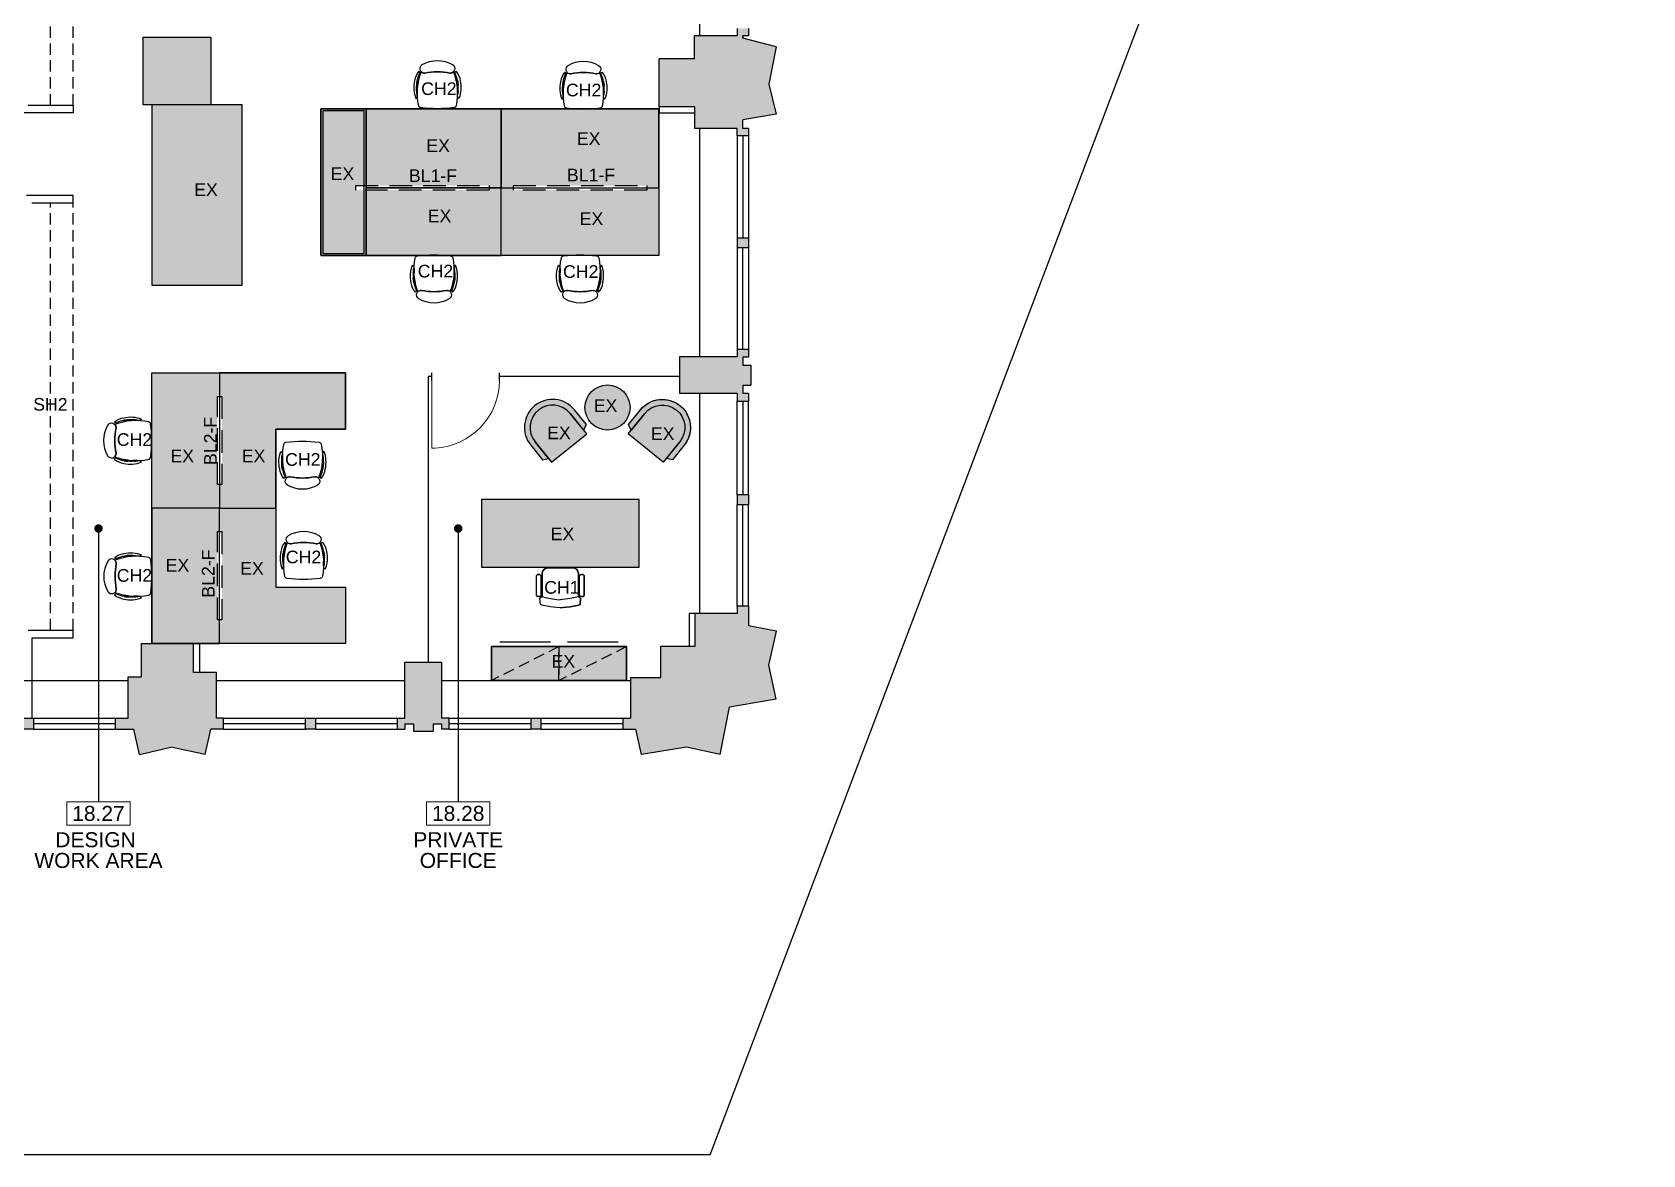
# Model space of a CAD drawing. Extents: x 7058 to 14872, y 5302 to 11550.
# Drawn here: x 8464 to 9321, y 5302 to 5899 of the extents above; entities that cross this region are included whole.
import ezdxf
from ezdxf.enums import TextEntityAlignment as Align

# ---------------------------------------------------------------- set-up
doc = ezdxf.new("R2010")
doc.units = 0
doc.header["$LTSCALE"] = 48
doc.header["$MEASUREMENT"] = 0
doc.linetypes.add('HIDDEN', pattern=[0.375, 0.25, -0.125])
doc.linetypes.add('HIDDEN2', pattern=[0.1875, 0.125, -0.0625])
doc.layers.get('0').update_dxf_attribs({"linetype": 'CONTINUOUS'})
for name, color, linetype in [('A-FURN', 2, 'CONTINUOUS'), ('A-FURN-EX', 9, 'CONTINUOUS'), ('A-NOTE-TAGS', 4, 'CONTINUOUS'), ('CM-18$0$A-PM-WALL', 4, 'CONTINUOUS'), ('CM-18$0$C-Convector', 2, 'CONTINUOUS'), ('CM-18$0$C-Core', 3, 'CONTINUOUS'), ('CM-18$0$C-Glaz', 2, 'CONTINUOUS'), ('CM-18$0$C-Hatch', 1, 'CONTINUOUS'), ('CM-18$0$survey', 212, 'CONTINUOUS'), ('PM-18_1250 BRDWY$0$A-Door', 2, 'CONTINUOUS'), ('PM-18_1250 BRDWY$0$A-Glaz', 5, 'CONTINUOUS'), ('PM-18_1250 BRDWY$0$A-PM-WALL', 4, 'CONTINUOUS'), ('PM-18_1250 BRDWY$0$HANGING RODS', 3, 'HIDDEN2')]:
    doc.layers.add(name, color=color, linetype=linetype)
doc.layers.add('A-PM-RMNO', color=1, linetype='CONTINUOUS', lineweight=13)
doc.layers.add('PM-18_1250 BRDWY$0$A-PM-DOOR', color=2, linetype='CONTINUOUS', lineweight=5)
doc.styles.add('ARIAL', font='ARIAL', dxfattribs={"height": 0.2})
doc.styles.add('ROM1-8', font='arial.ttf', dxfattribs={"height": 9})
doc.styles.add('TMP - ARIAL', font='arial.ttf')
doc.dimstyles.new('DIM1-8', dxfattribs={"dimtxt": 9, "dimasz": 0.125, "dimexe": 0.1875, "dimexo": 0.0625, "dimgap": 0.0625, "dimtad": 0, "dimdec": 0, "dimzin": 11, "dimdsep": 46, "dimlunit": 4, "dimtxsty": 'ROM1-8', "dimblk": 'OBLIQUE', "dimblk1": 'OBLIQUE', "dimblk2": 'T', "dimcen": 0.0625, "dimse1": 1, "dimse2": 1, "dimadec": 0, "dimazin": 0, "dimtfac": 0.0625, "dimtdec": 0, "dimtofl": 0, "dimtmove": 2, "dimatfit": 3, "dimldrblk": 'OBLIQUE', "dimfxl": 1, "dimfrac": 2, "dimtolj": 1, "dimtzin": 0, "dimarcsym": 0})

# ---------------------------------------------------------------- blocks, each defined once
blk = doc.blocks.new('FILE 36X18')
at = {"linetype": 'HIDDEN2'}
blk.add_line((36, -18), (0, 0), dxfattribs=at)
blk.add_line((31.5, -20.35), (4.5, -20.35))
blk.add_lwpolyline([(0, -18), (0, 0), (36, 0), (36, -18)], close=True, dxfattribs=at)
blk = doc.blocks.new('CM-18$0$18th fl survey')
at = {"layer": 'CM-18$0$survey'}
blk.add_lwpolyline([(869.75, -734.88), (970.37, -734.88), (970.37, -712.88), (977.5, -712.88), (977.5, -695.13)], dxfattribs=at)
blk = doc.blocks.new('CM-18')
at = {"layer": 'CM-18$0$C-Hatch'}
h = blk.add_hatch(color=256, dxfattribs=at)
h.paths.add_polyline_path([(8727.31, 5528.11), (8732.56, 5528.11), (8732.56, 5534.11), (8727.31, 5534.11)])
h.paths.add_polyline_path([(8837.19, 5647.71), (8843.19, 5647.71), (8843.19, 5652.96), (8837.19, 5652.96)])
h.paths.add_polyline_path([(8843.19, 5789.53), (8837.19, 5789.53), (8837.19, 5784.63), (8843.19, 5784.63)])
h.paths.add_polyline_path([(8837.19, 5952.84), (8837.19, 5947.94), (8843.19, 5947.94), (8843.19, 5952.84)])
h.paths.add_polyline_path([(8837.19, 6079.07), (8837.19, 6073.82), (8843.19, 6073.82), (8843.19, 6079.07)])
h.paths.add_polyline_path([(8843.19, 6243.25), (8837.19, 6243.25), (8837.19, 6237.86), (8843.19, 6237.86)])
h.paths.add_polyline_path([(8843.19, 6379.07), (8843.19, 6384.32), (8837.19, 6384.32), (8837.19, 6379.07)])
for points in [[(8858.04, 5891.5), (8840.16, 5896.1), (8840.16, 5897.19), (8840.19, 5897.19), (8843.19, 5897.19), (8843.19, 5901.19), (8837.19, 5901.19), (8837.19, 5897.19), (8814.51, 5897.19), (8814.51, 5885), (8795.7, 5885), (8795.7, 5859.44), (8814.51, 5859.44), (8814.51, 5848), (8837.19, 5848), (8837.19, 5844), (8843.19, 5844), (8843.19, 5848), (8840.16, 5848), (8840.16, 5852.5), (8858.04, 5855.5), (8854.04, 5871.5)], [(8520.88, 5896.49), (8556.88, 5896.49), (8556.88, 5860.49), (8520.88, 5860.49)], [(8844.44, 5721.88), (8840.19, 5721.88), (8840.19, 5726.38), (8843.19, 5726.38), (8843.19, 5730.38), (8837.19, 5730.38), (8837.19, 5726.38), (8806.51, 5726.38), (8806.51, 5706.88), (8837.19, 5706.88), (8837.19, 5702.88), (8843.19, 5702.88), (8843.19, 5706.88), (8840.19, 5706.88), (8840.19, 5711.38), (8844.44, 5711.38)], [(8854.04, 5562.19), (8858.07, 5580.32), (8843.19, 5583.19), (8843.19, 5593.71), (8837.19, 5593.71), (8837.19, 5589.71), (8814.81, 5589.71), (8814.81, 5572.46), (8796.56, 5572.46), (8796.56, 5555.77), (8780.31, 5555.77), (8780.31, 5534.11), (8776.31, 5534.11), (8776.31, 5528.11), (8783.31, 5528.11), (8786.24, 5514.68), (8810.19, 5518.68), (8828.19, 5514.68), (8833.19, 5539.9), (8858.04, 5544.19)], [(8559.89, 5558.3), (8547.75, 5558.3), (8547.75, 5573.86), (8520.07, 5573.86), (8520.07, 5556.11), (8512.94, 5556.11), (8512.94, 5534.11), (8506, 5534.11), (8506, 5528.11), (8515.94, 5528.11), (8518.94, 5514.68), (8535.64, 5518.68), (8553.89, 5514.68), (8556.89, 5528.11), (8563.51, 5528.11), (8563.51, 5534.11), (8559.89, 5534.11)], [(8679.75, 5563.77), (8660.25, 5563.77), (8660.25, 5534.11), (8656.25, 5534.11), (8656.25, 5528.11), (8660.25, 5528.11), (8660.25, 5531.11), (8664.75, 5531.11), (8664.75, 5526.87), (8675.25, 5526.87), (8675.25, 5531.11), (8679.75, 5531.11), (8679.75, 5528.11), (8683.75, 5528.11), (8683.75, 5534.11), (8679.75, 5534.11)]]:
    blk.add_hatch(color=256, dxfattribs=at).paths.add_polyline_path(points)
h = blk.add_hatch(color=256, dxfattribs=at)
h.paths.add_polyline_path([(7256.31, 5534.11), (7256.31, 5528.11), (7261.56, 5528.11), (7261.56, 5534.11)])
h.paths.add_polyline_path([(7381.63, 5534.11), (7376.38, 5534.11), (7376.38, 5528.11), (7381.63, 5528.11)])
h.paths.add_polyline_path([(7526.75, 5534.11), (7526.75, 5528.11), (7532, 5528.11), (7532, 5534.11)])
h.paths.add_polyline_path([(7646.56, 5534.11), (7646.56, 5528.11), (7651.81, 5528.11), (7651.81, 5534.11)])
h.paths.add_polyline_path([(7797, 5528.11), (7802.25, 5528.11), (7802.25, 5534.11), (7797, 5534.11)])
h.paths.add_polyline_path([(7916.94, 5534.11), (7916.94, 5528.11), (7922.19, 5528.11), (7922.19, 5534.11)])
h.paths.add_polyline_path([(8073.07, 5534.11), (8067.63, 5534.11), (8067.63, 5528.11), (8073.07, 5528.11)])
h.paths.add_polyline_path([(8192.31, 5534.11), (8187.06, 5534.11), (8187.06, 5528.11), (8192.31, 5528.11)])
h.paths.add_polyline_path([(8337.44, 5534.11), (8337.44, 5528.11), (8342.69, 5528.11), (8342.69, 5534.11)])
h.paths.add_polyline_path([(8457.19, 5528.11), (8462.44, 5528.11), (8462.44, 5534.11), (8457.19, 5534.11)])
h.paths.add_polyline_path([(8607.38, 5534.11), (8607.38, 5528.11), (8612.63, 5528.11), (8612.63, 5534.11)])
at = {"layer": 'CM-18$0$A-PM-WALL'}
blk.add_line((8806.51, 5725.91), (8806.51, 5721.91), dxfattribs=at)
at = {"layer": 'CM-18$0$C-Convector'}
for p, q in [((8817.19, 6003.94), (8817.19, 5897.19)), ((8817.19, 5848), (8817.19, 5726.38)), ((8817.19, 5706.88), (8817.19, 5589.71)), ((8412.32, 5554.11), (8512.94, 5554.11)), ((8559.89, 5554.11), (8660.25, 5554.11)), ((8679.75, 5554.11), (8780.31, 5554.11))]:
    blk.add_line(p, q, dxfattribs=at)
at = {"layer": 'CM-18$0$C-Core'}
for p, q in [((8822.82, 5301.63), (9319.48, 6611.47)), ((8837.19, 5901.19), (8837.19, 5897.19)), ((8843.19, 5901.19), (8843.19, 5897.19)), ((8837.19, 5897.19), (8814.51, 5897.19)), ((8814.51, 5885), (8814.51, 5897.19)), ((8837.19, 5897.19), (8814.51, 5897.19)), ((8843.19, 5897.19), (8840.16, 5897.19)), ((8840.16, 5896.1), (8840.16, 5897.19)), ((8840.19, 5897.19), (8840.16, 5897.19)), ((8840.16, 5897.19), (8840.16, 5896.1)), ((8858.04, 5891.5), (8840.16, 5896.1)), ((8814.51, 5885), (8795.7, 5885)), ((8795.7, 5859.44), (8795.7, 5885)), ((8858.04, 5891.5), (8854.04, 5871.5)), ((8854.04, 5871.5), (8858.04, 5855.5)), ((8814.51, 5859.44), (8795.7, 5859.44)), ((8814.51, 5859.44), (8814.51, 5848)), ((8858.04, 5855.5), (8840.16, 5852.5)), ((8840.16, 5848), (8840.16, 5852.5)), ((8837.19, 5848), (8814.51, 5848)), ((8837.19, 5844), (8837.19, 5848)), ((8843.19, 5844), (8837.19, 5844)), ((8843.19, 5848), (8840.16, 5848)), ((8843.19, 5789.53), (8837.19, 5789.53)), ((8837.19, 5789.53), (8837.19, 5784.63)), ((8843.19, 5789.53), (8843.19, 5784.63)), ((8837.19, 5784.63), (8843.19, 5784.63)), ((8843.19, 5730.38), (8837.19, 5730.38)), ((8837.19, 5730.38), (8837.19, 5726.38)), ((8843.19, 5730.38), (8843.19, 5726.38)), ((8806.51, 5726.38), (8806.51, 5706.88)), ((8837.19, 5726.38), (8806.51, 5726.38)), ((8840.19, 5726.38), (8840.19, 5721.88)), ((8840.19, 5726.38), (8843.19, 5726.38)), ((8840.19, 5721.88), (8844.44, 5721.88)), ((8844.44, 5721.88), (8844.44, 5711.38)), ((8837.19, 5706.88), (8806.51, 5706.88)), ((8837.19, 5706.88), (8837.19, 5702.88)), ((8840.19, 5711.38), (8844.44, 5711.38)), ((8840.19, 5711.38), (8840.19, 5706.88)), ((8843.19, 5706.88), (8840.19, 5706.88)), ((8843.19, 5706.88), (8843.19, 5702.88)), ((8837.19, 5702.88), (8843.19, 5702.88)), ((8843.19, 5652.96), (8837.19, 5652.96)), ((8837.19, 5652.96), (8837.19, 5647.71)), ((8843.19, 5652.96), (8843.19, 5647.71)), ((8837.19, 5647.71), (8843.19, 5647.71)), ((8843.19, 5593.71), (8837.19, 5593.71)), ((8837.19, 5593.71), (8837.19, 5589.71)), ((8843.19, 5593.71), (8843.19, 5583.19)), ((8837.19, 5589.71), (8814.81, 5589.71)), ((8814.81, 5572.46), (8814.81, 5589.71)), ((8858.07, 5580.32), (8843.19, 5583.19)), ((8854.04, 5562.19), (8858.07, 5580.32)), ((8520.07, 5573.86), (8547.75, 5573.86)), ((8520.07, 5556.11), (8520.07, 5573.86)), ((8547.75, 5558.3), (8547.75, 5573.86)), ((8796.56, 5572.46), (8814.81, 5572.46)), ((8796.56, 5555.77), (8796.56, 5572.46)), ((8559.89, 5558.3), (8547.75, 5558.3)), ((8559.89, 5534.11), (8559.89, 5558.3)), ((8660.25, 5563.77), (8679.75, 5563.77)), ((8660.25, 5534.11), (8660.25, 5563.77)), ((8679.75, 5563.77), (8679.75, 5534.11)), ((8858.04, 5544.19), (8854.04, 5562.19)), ((8512.94, 5556.11), (8520.07, 5556.11)), ((8512.94, 5534.11), (8512.94, 5556.11)), ((8780.31, 5555.77), (8796.56, 5555.77)), ((8780.31, 5555.77), (8780.31, 5534.11)), ((8858.04, 5544.19), (8833.19, 5539.9)), ((8457.19, 5534.11), (8462.44, 5534.11)), ((8462.44, 5534.11), (8462.44, 5528.11)), ((8506, 5534.11), (8506, 5528.11)), ((8506, 5534.11), (8512.94, 5534.11)), ((8563.51, 5534.11), (8559.89, 5534.11)), ((8563.51, 5534.11), (8563.51, 5528.11)), ((8607.38, 5528.11), (8607.38, 5534.11)), ((8607.38, 5534.11), (8612.63, 5534.11)), ((8612.63, 5534.11), (8612.63, 5528.11)), ((8656.25, 5528.11), (8656.25, 5534.11)), ((8656.25, 5534.11), (8660.25, 5534.11)), ((8683.75, 5534.11), (8679.75, 5534.11)), ((8683.75, 5528.11), (8683.75, 5534.11)), ((8727.31, 5534.11), (8727.31, 5528.11)), ((8727.31, 5534.11), (8732.56, 5534.11)), ((8732.56, 5534.11), (8732.56, 5528.11)), ((8776.31, 5534.11), (8776.31, 5528.11)), ((8776.31, 5534.11), (8780.31, 5534.11)), ((8828.19, 5514.68), (8833.19, 5539.9)), ((8462.44, 5528.11), (8457.19, 5528.11)), ((8506, 5528.11), (8515.94, 5528.11)), ((8518.94, 5514.68), (8515.94, 5528.11)), ((8553.89, 5514.68), (8556.89, 5528.11)), ((8563.51, 5528.11), (8556.89, 5528.11)), ((8612.63, 5528.11), (8607.38, 5528.11)), ((8656.25, 5528.11), (8660.25, 5528.11)), ((8660.25, 5531.11), (8664.75, 5531.11)), ((8660.25, 5531.11), (8660.25, 5528.11)), ((8664.75, 5531.11), (8664.75, 5526.87)), ((8675.25, 5526.87), (8664.75, 5526.87)), ((8675.25, 5531.11), (8675.25, 5526.87)), ((8675.25, 5531.11), (8679.75, 5531.11)), ((8679.75, 5531.11), (8679.75, 5528.11)), ((8683.75, 5528.11), (8679.75, 5528.11)), ((8732.56, 5528.11), (8727.31, 5528.11)), ((8776.31, 5528.11), (8783.31, 5528.11)), ((8786.24, 5514.68), (8783.31, 5528.11)), ((8518.94, 5514.68), (8535.64, 5518.68)), ((8553.89, 5514.68), (8535.64, 5518.68)), ((8810.19, 5518.68), (8786.24, 5514.68)), ((8828.19, 5514.68), (8810.19, 5518.68))]:
    blk.add_line(p, q, dxfattribs=at)
blk.add_lwpolyline([(8520.88, 5896.49), (8556.88, 5896.49), (8556.88, 5860.49), (8520.88, 5860.49)], close=True, dxfattribs=at)
blk.add_lwpolyline([(8822.82, 5301.63), (7431.82, 5301.63)], dxfattribs=at)
at = {"layer": 'CM-18$0$C-Glaz'}
for p, q in [((8837.19, 5844), (8837.19, 5789.53)), ((8843.19, 5848), (8843.19, 5789.53)), ((8837.19, 5784.63), (8837.19, 5730.38)), ((8843.19, 5784.63), (8843.19, 5730.38)), ((8837.19, 5652.96), (8837.19, 5702.88)), ((8843.19, 5652.96), (8843.19, 5702.88)), ((8837.19, 5593.71), (8837.19, 5647.71)), ((8843.19, 5593.71), (8843.19, 5647.71)), ((8462.44, 5534.11), (8506, 5534.11)), ((8563.51, 5534.11), (8607.38, 5534.11)), ((8612.63, 5534.11), (8656.25, 5534.11)), ((8683.75, 5534.11), (8727.31, 5534.11)), ((8732.56, 5534.11), (8775.63, 5534.11)), ((8732.56, 5534.11), (8776.31, 5534.11)), ((8462.44, 5528.11), (8506, 5528.11)), ((8563.51, 5528.11), (8607.38, 5528.11)), ((8612.63, 5528.11), (8656.25, 5528.11)), ((8683.75, 5528.11), (8727.31, 5528.11)), ((8775.63, 5531.11), (8732.56, 5531.11)), ((8732.56, 5528.11), (8775.63, 5528.11)), ((8732.56, 5528.11), (8776.31, 5528.11))]:
    blk.add_line(p, q, dxfattribs=at)
at = {"layer": 'CM-18$0$C-Glaz', "color": 2}
for p, q in [((8840.19, 5844), (8840.19, 5789.53)), ((8840.19, 5730.38), (8840.19, 5784.63)), ((8840.19, 5702.88), (8840.19, 5652.96)), ((8840.19, 5593.71), (8840.19, 5647.71)), ((8506, 5531.11), (8462.44, 5531.11)), ((8607.38, 5531.11), (8563.51, 5531.11)), ((8656.25, 5531.11), (8612.63, 5531.11)), ((8727.31, 5531.11), (8683.75, 5531.11)), ((8776.31, 5531.11), (8732.56, 5531.11))]:
    blk.add_line(p, q, dxfattribs=at)
at = {"layer": 'CM-18$0$survey'}
blk.add_blockref('CM-18$0$18th fl survey', (7542.57, 6268.99), dxfattribs=at)
blk = doc.blocks.new('PM-18_1250 BRDWY$0$DOOR SINGLE 36 90DGR')
at = {"layer": 'PM-18_1250 BRDWY$0$A-PM-DOOR', "flags": 128}
blk.add_lwpolyline([(4, 0), (4, 36), (5.75, 36, -0.399169), (40, 0)], format="xyb", dxfattribs=at)
at = {"layer": 'PM-18_1250 BRDWY$0$A-PM-WALL'}
for p, q in [((4, 0), (4, -4)), ((40, 0), (40, -4))]:
    blk.add_line(p, q, dxfattribs=at)
blk = doc.blocks.new('PM-18_1250 BRDWY')
at = {"layer": 'PM-18_1250 BRDWY$0$A-Glaz'}
for p, q in [((8674.57, 5715.86), (8674.57, 5563.77)), ((8676.57, 5715.86), (8674.57, 5715.86)), ((8808.51, 5715.86), (8712.57, 5715.86))]:
    blk.add_line(p, q, dxfattribs=at)
at = {"layer": 'PM-18_1250 BRDWY$0$A-PM-WALL'}
for p, q in [((8485.57, 5860.24), (8461.57, 5860.24)), ((8485.57, 5860.24), (8485.57, 5856.24)), ((8485.57, 5856.24), (8433.57, 5856.24)), ((8485.57, 5812.24), (8460.69, 5812.24)), ((8485.57, 5808.24), (8463.57, 5808.24)), ((8485.57, 5808.24), (8485.57, 5812.24)), ((8816.81, 5589.71), (8813.69, 5589.71)), ((8813.69, 5589.71), (8813.69, 5572.46)), ((8461.57, 5580.86), (8485.57, 5580.86)), ((8463.81, 5534.11), (8463.81, 5576.86)), ((8463.81, 5576.86), (8485.57, 5576.86)), ((8485.57, 5576.86), (8485.57, 5580.86)), ((8549.75, 5573.86), (8552.88, 5573.86)), ((8552.88, 5573.86), (8552.88, 5558.3))]:
    blk.add_line(p, q, dxfattribs=at)
blk.add_lwpolyline([(8797.7, 5859.44), (8797.7, 5856.32), (8816.51, 5856.32)], dxfattribs=at)
at = {"layer": 'PM-18_1250 BRDWY$0$HANGING RODS'}
for p, q in [((8473.57, 5860.24), (8473.57, 5961.11)), ((8485.57, 5860.24), (8485.57, 5949.11)), ((8473.57, 5580.86), (8473.57, 5808.24)), ((8485.57, 5580.86), (8485.57, 5808.24))]:
    blk.add_line(p, q, dxfattribs=at)
at = {"layer": 'PM-18_1250 BRDWY$0$A-Door', "xscale": -1, "rotation": 180}
blk.add_blockref('PM-18_1250 BRDWY$0$DOOR SINGLE 36 90DGR', (8672.57, 5713.86), dxfattribs=at)
blk = doc.blocks.new('A$C1D8D6E40')
blk.add_lwpolyline([(79.52, 13.48), (79.52, 0.96), (45.77, 0.96), (45.77, 13.48)], close=True)
at = {"style": 'ARIAL'}
for tag, p in [('ROOM_NAME_UPPER', (62.64, 28.3)), ('ROOM_NAME_LOWER', (62.64, 17.26)), ('ROOM_NUMBER', (62.64, 3.32))]:
    blk.add_attdef(tag, text='', height=8, dxfattribs=at).set_placement(p, align=Align.CENTER)
blk = doc.blocks.new('_Oblique')
at = {"color": 0, "linetype": 'ByBlock', "lineweight": -2}
blk.add_line((-0.5, -0.5), (0.5, 0.5), dxfattribs=at)
blk = doc.blocks.new('T')
at = {"lineweight": -3}
for p, q in [((-1.5, 0), (1.5, 0)), ((1.06, 1.06), (-1.06, -1.06)), ((0, 1.5), (0, -1.5))]:
    blk.add_line(p, q, dxfattribs=at)
blk = doc.blocks.new('CH1')
for p, q in [((-15, 14), (-15, 4)), ((-12, 2.6), (-12, 14)), ((-12, 14), (-12, 0)), ((12, 14), (12, 2.6)), ((12, 0), (12, 14)), ((15, 4), (15, 14)), ((-15, 4), (-12, 2.6)), ((-12, 0), (-12, 0)), ((-12, 0), (12, 0)), ((12, 2.6), (15, 4))]:
    blk.add_line(p, q)
for radius in [15, 12, 12]:
    blk.add_arc((0, 14), radius, 0, 180)
blk = doc.blocks.new('CONF1')
for points in [[(-11.01, -12.54, -0.020017), (-10.79, -11.06), (-10.79, -11.06, -0.059393), (-9.45, -6.82, 0.392684), (-9.87, -5.73, 0.147428), (-12.14, -10.76, 0.150253), (-11.47, -20.17, 0.306383), (-10.71, -18.47, -0.079429)], [(8.59, -5.94, -0.218659), (6.7, -6.71, 0.105326), (-6.7, -6.71, -0.21866), (-8.59, -5.94, 0.139284), (-9.97, -24.06, 0.318289), (-8.82, -25.06, 0.06355), (8.82, -25.06, 0.31825), (9.97, -24.06, 0.139284)], [(8.07, -2.19, 0.270736), (-8.07, -2.19, 0.775393), (-6.7, -6.71, -0.105326), (6.7, -6.71, 0.775392)], [(11.01, -12.54, 0.020017), (10.79, -11.06), (10.79, -11.06, 0.059393), (9.45, -6.82, -0.392684), (9.87, -5.73, -0.147428), (12.14, -10.76, -0.150253), (11.47, -20.17, -0.306383), (10.71, -18.47, 0.079429)], [(-10.06, -10.63), (-10.74, -10.8, 0.003473), (-10.79, -11.06), (-10.79, -11.06, 0.020017), (-11.01, -12.54, 0.008931), (-11.07, -13.21), (-10.46, -13.06, -0.023605)], [(-10.64, -16.01), (-11.05, -16.08, 0.029992), (-10.74, -18.31), (-10.63, -18.3, -0.011877), (-10.63, -16.72, -0.00681)], [(10.06, -10.63), (10.74, -10.8, -0.003473), (10.79, -11.06), (10.79, -11.06, -0.020017), (11.01, -12.54, -0.008931), (11.07, -13.21), (10.46, -13.06, 0.023605)], [(10.64, -16.01), (11.05, -16.08, -0.029992), (10.74, -18.31), (10.63, -18.3, 0.011877), (10.63, -16.72, 0.00681)]]:
    blk.add_lwpolyline(points, format="xyb", close=True)
blk = doc.blocks.new('MGR1')
for p, q in [((-0.99, 0.06), (-2.46, -0.06)), ((-0.99, 0.06), (0.99, -0.06)), ((-13.74, -6.92), (-13.74, -16.7)), ((-12.24, -5.92), (-12.74, -5.92)), ((-11.6, -1.75), (-11.84, -5)), ((-11.84, -5), (-11.59, -5.31)), ((-10.87, -1.4), (-11.6, -1.75)), ((-11.59, -5.31), (-11.31, -5.63)), ((-11.24, -6.92), (-11.24, -16.7)), ((-6.27, -0.49), (-10.87, -1.4)), ((-10.63, -5.7), (-10.62, -18.2)), ((-9.74, -5.63), (-6.28, -4.94)), ((-6.28, -4.94), (-2.4, -4.41)), ((-2.46, -0.06), (-6.27, -0.49)), ((-2.4, -4.41), (-0.99, -4.22)), ((0.93, -4.41), (-0.99, -4.22)), ((4.29, -4.94), (0.93, -4.41)), ((0.99, -0.06), (4.28, -0.49)), ((4.28, -0.49), (8.88, -1.4)), ((7.75, -5.63), (4.29, -4.94)), ((8.63, -18.19), (8.63, -5.75)), ((8.88, -1.4), (9.61, -1.75)), ((9.26, -6.92), (9.26, -16.7)), ((9.6, -5.31), (9.32, -5.63)), ((9.85, -5), (9.6, -5.31)), ((9.61, -1.75), (9.85, -5)), ((10.26, -5.92), (10.76, -5.92)), ((11.76, -6.92), (11.76, -16.7)), ((-10.62, -9.07), (-11.25, -9.06)), ((-10.62, -11.32), (-11.25, -11.31)), ((8.63, -9.07), (9.26, -9.06)), ((8.63, -11.32), (9.26, -11.31)), ((-12.24, -17.7), (-12.74, -17.7)), ((-7.62, -21.2), (5.63, -21.19)), ((10.26, -17.7), (10.76, -17.7))]:
    blk.add_line(p, q)
blk.add_lwpolyline([(-11.6, -1.75), (-10.87, -1.4), (-6.27, -0.49), (-2.46, -0.06), (-0.99, 0.06), (0.99, -0.06), (4.28, -0.49), (8.88, -1.4), (9.61, -1.75), (9.85, -5), (9.6, -5.31), (9.32, -5.63, -0.071348), (8.63, -5.75), (8.63, -9.07), (9.26, -9.06), (9.26, -6.92, -0.414214), (10.26, -5.92), (10.76, -5.92, -0.414214), (11.76, -6.92), (11.76, -16.7, -0.414214), (10.76, -17.7), (10.26, -17.7, -0.414214), (9.26, -16.7), (9.26, -11.31), (8.63, -11.32), (8.63, -18.19, -0.414116), (5.63, -21.19), (-7.62, -21.2, -0.414221), (-10.62, -18.2), (-10.63, -11.32), (-11.24, -11.31), (-11.24, -16.7, -0.414214), (-12.24, -17.7), (-12.74, -17.7, -0.414214), (-13.74, -16.7), (-13.74, -6.92, -0.414214), (-12.74, -5.92), (-12.24, -5.92, -0.414214), (-11.24, -6.92), (-11.24, -9.06), (-10.63, -9.07), (-10.63, -5.75, -0.070757), (-11.31, -5.63), (-11.59, -5.31), (-11.84, -5)], format="xyb", close=True)
for centre, radius, start, end in [((-12.74, -6.92), 1, 90, 180), ((-12.24, -6.92), 1, 0, 90), ((-10.52, -3.31), 2.45, 251.37342, 288.58964), ((8.54, -3.31), 2.45, 251.41036, 288.62658), ((10.26, -6.92), 1, 90, 180), ((10.76, -6.92), 1, 0, 90), ((-12.74, -16.7), 1, 180, 270), ((-12.24, -16.7), 1, 270, 0), ((10.26, -16.7), 1, 180, 270), ((10.76, -16.7), 1, 270, 0), ((-7.62, -18.2), 3, 180.01764, 270.01834), ((5.63, -18.19), 3, 270.01834, 0.01764)]:
    blk.add_arc(centre, radius, start, end)

msp = doc.modelspace()

# ---------------------------------------------------------------- hatches: boundary and pattern name
at = {"layer": 'A-FURN-EX'}
h = msp.add_hatch(color=256, dxfattribs=at)
h.dxf.hatch_style = 1
h.paths.add_polyline_path([(7865.57, 5937.11), (7865.57, 5997.11), (7901.57, 5997.11), (7901.57, 5937.11)])
h.paths.add_polyline_path([(7865.57, 5877.11), (7865.57, 5937.11), (7901.57, 5937.11), (7901.57, 5877.11)])
h.paths.add_polyline_path([(7865.57, 5877.11), (7865.57, 5817.11), (7901.57, 5817.11), (7901.57, 5877.11)])
h.paths.add_polyline_path([(7865.57, 5757.11), (7865.57, 5817.11), (7901.57, 5817.11), (7901.57, 5757.11)])
h.paths.add_polyline_path([(7865.57, 5697.11), (7865.57, 5757.11), (7901.57, 5757.11), (7901.57, 5697.11)])
h.paths.add_polyline_path([(8021.57, 5697.11), (8021.57, 5757.11), (7985.57, 5757.11), (7985.57, 5697.11)])
h.paths.add_polyline_path([(8021.57, 5817.11), (8021.57, 5757.11), (7985.57, 5757.11), (7985.57, 5817.11)])
h.paths.add_polyline_path([(8135.19, 5961.86), (8075.19, 5961.86), (8075.19, 5991.86), (8135.19, 5991.86)])
h.paths.add_polyline_path([(8195.19, 5961.86), (8135.19, 5961.86), (8135.19, 5991.86), (8195.19, 5991.86)])
h.paths.add_polyline_path([(8183.19, 5961.86), (8135.19, 5961.86), (8135.19, 5865.86), (8183.19, 5865.86)])
h.paths.add_polyline_path([(8087.19, 5865.86), (8135.19, 5865.86), (8135.19, 5961.86), (8087.19, 5961.86)])
h.paths.add_polyline_path([(8087.19, 5865.86), (8135.19, 5865.86), (8135.19, 5769.86), (8087.19, 5769.86)])
h.paths.add_polyline_path([(8183.19, 5769.86), (8135.19, 5769.86), (8135.19, 5865.86), (8183.19, 5865.86)])
h.paths.add_polyline_path([(8703.01, 5650.44), (8703.01, 5614.44), (8787.01, 5614.44), (8787.01, 5650.44)])
h.paths.add_polyline_path([(8780.31, 5572.11), (8708.31, 5572.11), (8708.31, 5554.11), (8780.31, 5554.11)])
h.paths.add_polyline_path([(8640.57, 5997.79), (8618.57, 5997.79), (8618.57, 5903.79), (8640.57, 5903.79)])
h.paths.add_polyline_path([(8701.57, 5950.79), (8701.57, 5998.79), (8797.57, 5998.79), (8797.57, 5950.79)])
h.paths.add_polyline_path([(8808.57, 6042.2), (8808.57, 6064.2), (8618.57, 6064.2), (8618.57, 6042.2)])
h.paths.add_polyline_path([(8713.57, 6100.79), (8713.57, 6148.79), (8617.57, 6148.79), (8617.57, 6100.79)])
h.paths.add_polyline_path([(8548.97, 6273.58), (8548.97, 6321.58), (8560.97, 6321.58), (8560.97, 6273.58)])
h.paths.add_polyline_path([(8560.35, 6264.66), (8560.35, 6216.66), (8548.35, 6216.66), (8548.35, 6264.66)])
h.paths.add_polyline_path([(8575.57, 5860.49), (8527.57, 5860.49), (8527.57, 5764.49), (8575.57, 5764.49)])
h.paths.add_polyline_path([(8003.57, 5574.49), (8021.57, 5574.49), (8021.57, 5634.49), (8003.57, 5634.49)])
h.paths.add_polyline_path([(8280.82, 5903.49), (8280.82, 5975.49), (8244.82, 5975.49), (8244.82, 5903.49)])
h.paths.add_polyline_path([(8341.57, 6006.24), (8341.57, 5940.24), (8391.57, 5940.24), (8391.57, 6006.24)])
h.paths.add_polyline_path([(8391.57, 5880.24), (8391.57, 5940.24), (8355.57, 5940.24), (8355.57, 5880.24)])
h.paths.add_polyline_path([(8391.57, 5856.24), (8391.57, 5880.24), (8285.07, 5880.24), (8285.07, 5856.24)])
h = msp.add_hatch(color=256, dxfattribs=at)
h.dxf.hatch_style = 1
h.paths.add_polyline_path([(8617.57, 5858.38), (8797.57, 5858.38), (8797.57, 5780.38), (8617.57, 5780.38)])
h.paths.add_polyline_path([(8636.07, 5817.58), (8707.07, 5817.58), (8707.07, 5815.18), (8636.07, 5815.18)], flags=16)
h.paths.add_polyline_path([(8720.07, 5817.58), (8791.07, 5817.58), (8791.07, 5815.18), (8720.07, 5815.18)], flags=16)
h = msp.add_hatch(color=256, dxfattribs=at)
h.dxf.hatch_style = 1
h.paths.add_polyline_path([(8630.57, 5603.86), (8630.57, 5573.86), (8527.57, 5573.86), (8527.57, 5717.86), (8630.57, 5717.86), (8630.57, 5687.86), (8593.57, 5687.86), (8593.57, 5603.86)])
h.paths.add_polyline_path([(8564.77, 5705.36), (8564.77, 5658.36), (8562.37, 5658.36), (8562.37, 5705.36)], flags=16)
h.paths.add_polyline_path([(8564.77, 5633.36), (8564.77, 5586.36), (8562.37, 5586.36), (8562.37, 5633.36)], flags=16)
h = msp.add_hatch(color=256, dxfattribs=at)
h.dxf.hatch_style = 1
h.paths.add_polyline_path([(8750.28, 5696.28), (8757.44, 5687.41), (8759.07, 5685.38), (8740.4, 5670.31), (8738.76, 5672.33), (8731.6, 5681.2, -1)])
h.paths.add_polyline_path([(8758.9, 5690.38), (8757.44, 5687.41), (8750.28, 5696.28, 1), (8731.6, 5681.2), (8738.76, 5672.33), (8735.55, 5671.54), (8729.27, 5679.32, -1), (8752.61, 5698.16)])
h = msp.add_hatch(color=256, dxfattribs=at)
h.dxf.hatch_style = 1
edge = h.paths.add_edge_path()
edge.add_arc((8770.14, 5699.42), 12, 0, 360)
h = msp.add_hatch(color=256, dxfattribs=at)
h.dxf.hatch_style = 1
h.paths.add_polyline_path([(8789.99, 5696.28), (8782.83, 5687.41), (8781.2, 5685.38), (8799.87, 5670.31), (8801.51, 5672.33), (8808.67, 5681.2, 1)])
h.paths.add_polyline_path([(8781.37, 5690.38), (8782.83, 5687.41), (8789.99, 5696.28, -1), (8808.67, 5681.2), (8801.51, 5672.33), (8804.72, 5671.54), (8811, 5679.32, 1), (8787.66, 5698.16)])

# ---------------------------------------------------------------- linework, layer by layer
at = {"layer": 'A-FURN'}
for points in [[(8575.57, 5860.49), (8527.57, 5860.49), (8527.57, 5764.49), (8575.57, 5764.49)], [(8641.57, 5858.38), (8617.57, 5858.38), (8617.57, 5780.38), (8641.57, 5780.38)], [(8617.57, 5858.38), (8797.57, 5858.38), (8797.57, 5780.38), (8617.57, 5780.38)], [(8641.57, 5816.38), (8713.57, 5816.38), (8713.57, 5858.38), (8641.57, 5858.38)], [(8713.57, 5816.38), (8797.57, 5816.38), (8797.57, 5858.38), (8713.57, 5858.38)], [(8640.57, 5857.38), (8618.57, 5857.38), (8618.57, 5781.38), (8640.57, 5781.38)], [(8641.57, 5780.38), (8713.57, 5780.38), (8713.57, 5816.38), (8641.57, 5816.38)], [(8713.57, 5780.38), (8713.57, 5816.38), (8797.57, 5816.38), (8797.57, 5780.38)], [(8563.57, 5717.86), (8563.57, 5645.86), (8527.57, 5645.86), (8527.57, 5717.86)], [(8630.57, 5717.86), (8563.57, 5717.86), (8563.57, 5645.86), (8593.57, 5645.86), (8593.57, 5687.86), (8630.57, 5687.86)], [(8527.57, 5645.86), (8527.57, 5573.86), (8563.57, 5573.86), (8563.57, 5645.86)], [(8630.57, 5573.86), (8563.57, 5573.86), (8563.57, 5645.86), (8593.57, 5645.86), (8593.57, 5603.86), (8630.57, 5603.86)], [(8703.01, 5650.44), (8703.01, 5614.44), (8787.01, 5614.44), (8787.01, 5650.44)], [(8780.31, 5572.11), (8708.31, 5572.11), (8708.31, 5554.11), (8780.31, 5554.11)]]:
    msp.add_lwpolyline(points, close=True, dxfattribs=at)
at = {"layer": 'A-FURN', "linetype": 'HIDDEN'}
for points in [[(8636.07, 5817.58), (8707.07, 5817.58), (8707.07, 5815.18), (8636.07, 5815.18)], [(8720.07, 5817.58), (8791.07, 5817.58), (8791.07, 5815.18), (8720.07, 5815.18)], [(8564.77, 5705.36), (8564.77, 5658.36), (8562.37, 5658.36), (8562.37, 5705.36)], [(8564.77, 5633.36), (8564.77, 5586.36), (8562.37, 5586.36), (8562.37, 5633.36)]]:
    msp.add_lwpolyline(points, close=True, dxfattribs=at)
at = {"layer": 'A-FURN'}
msp.add_lwpolyline([(8630.57, 5603.86), (8630.57, 5573.86), (8527.57, 5573.86), (8527.57, 5717.86), (8630.57, 5717.86), (8630.57, 5687.86), (8593.57, 5687.86), (8593.57, 5603.86), (8630.57, 5603.86)], dxfattribs=at)
at = {"layer": 'A-FURN', "lineweight": -3}
msp.add_lwpolyline([(8708.31, 5572.11), (8780.31, 5572.11), (8780.31, 5554.11), (8708.31, 5554.11)], close=True, dxfattribs=at)
at = {"layer": 'A-FURN'}
msp.add_circle((8770.14, 5699.42), 12, dxfattribs=at)
at = {"layer": 'A-FURN-EX'}
for points in [[(8759.07, 5685.38), (8757.44, 5687.41), (8758.9, 5690.38), (8752.61, 5698.16, 1), (8729.27, 5679.32), (8735.55, 5671.54), (8738.76, 5672.33), (8740.4, 5670.31)], [(8781.2, 5685.38), (8782.83, 5687.41), (8781.37, 5690.38), (8787.66, 5698.16, -1), (8811, 5679.32), (8804.72, 5671.54), (8801.51, 5672.33), (8799.87, 5670.31)]]:
    msp.add_lwpolyline(points, format="xyb", close=True, dxfattribs=at)

# ---------------------------------------------------------------- block references
for name, p in [('CM-18', (2, 0)), ('PM-18_1250 BRDWY', (0, 0))]:
    msp.add_blockref(name, p)
at = {"layer": 'A-FURN', "xscale": -1}
for p in [(8679.57, 5884.12), (8757.31, 5883.74), (8608.34, 5633.52)]:
    msp.add_blockref('CONF1', p, dxfattribs=at)
for name, p, rotation in [('CONF1', (8677.76, 5755.04), 180), ('CONF1', (8755.55, 5755.04), 180), ('CH1', (8790.53, 5677.85), 321.0919071897129), ('CONF1', (8607.72, 5655.88), 180)]:
    msp.add_blockref(name, p, dxfattribs=dict(at, rotation=rotation))
at = {"layer": 'A-FURN'}
for name, p, rotation in [('CH1', (8749.74, 5677.85), 38.90809281028714), ('CONF1', (8501.76, 5681.82), 89.99999999999132), ('CONF1', (8501.87, 5609.57), 89.99999999999132), ('MGR1', (8744.01, 5592.85), 180)]:
    msp.add_blockref(name, p, dxfattribs=dict(at, rotation=rotation))
at = {"layer": 'A-FURN', "ltscale": 4, "xscale": -1, "rotation": 180}
for p in [(8708.31, 5554.11), (8744.31, 5554.11)]:
    msp.add_blockref('FILE 36X18', p, dxfattribs=at)
at = {"layer": 'A-PM-RMNO'}
ref = msp.add_blockref('A$C1D8D6E40', (8436.43, 5476.04), dxfattribs=at)
ref.add_attrib('ROOM_NAME_UPPER', 'DESIGN ', dxfattribs={"layer": '0', "height": 8, "style": 'ARIAL'}).set_placement((8499.07, 5465.35), align=Align.CENTER)
ref.add_attrib('ROOM_NAME_LOWER', 'WORK AREA', dxfattribs={"layer": '0', "height": 8, "style": 'ARIAL'}).set_placement((8499.07, 5454.31), align=Align.CENTER)
ref.add_attrib('ROOM_NUMBER', '18.27', dxfattribs={"layer": '0', "height": 8, "style": 'ARIAL'}).set_placement((8499.07, 5479.36), align=Align.CENTER)
ref = msp.add_blockref('A$C1D8D6E40', (8627.99, 5476.04), dxfattribs=at)
ref.add_attrib('ROOM_NAME_UPPER', 'PRIVATE', dxfattribs={"layer": '0', "height": 8, "style": 'ARIAL'}).set_placement((8690.64, 5465.35), align=Align.CENTER)
ref.add_attrib('ROOM_NAME_LOWER', 'OFFICE', dxfattribs={"layer": '0', "height": 8, "style": 'ARIAL'}).set_placement((8690.64, 5454.31), align=Align.CENTER)
ref.add_attrib('ROOM_NUMBER', '18.28', dxfattribs={"layer": '0', "height": 8, "style": 'ARIAL'}).set_placement((8690.64, 5479.36), align=Align.CENTER)

# ---------------------------------------------------------------- texts
at = {"layer": 'A-NOTE-TAGS', "char_height": 6.7412, "attachment_point": 4, "style": 'TMP - ARIAL'}
for s, insert in [('CH2^I^I^I^I^I', (8670.92, 5869.09)), ('CH2^I^I^I^I^I', (8748.02, 5868.38)), ('EX^I^I^I^I^I', (8673.68, 5838.82)), ('EX^I^I^I^I^I', (8753.84, 5842.57)), ('EX^I^I^I^I^I', (8622.74, 5823.85)), ('BL1-F^I^I^I^I^I', (8664.39, 5822.83)), ('BL1-F^I^I^I^I^I', (8748.55, 5823.19)), ('EX^I^I^I^I^I', (8550.04, 5815.38)), ('EX^I^I^I^I^I', (8674.43, 5801.4)), ('EX^I^I^I^I^I', (8755.34, 5799.9)), ('CH2^I^I^I^I^I', (8669.11, 5771.97)), ('CH2^I^I^I^I^I', (8746.47, 5771.75)), ('SH2^I^I^I^I^I', (8464.3, 5701.06)), ('EX^I^I^I^I^I', (8762.83, 5700.43)), ('EX^I^I^I^I^I', (8738.01, 5685.93)), ('EX^I^I^I^I^I', (8793.26, 5685.46)), ('CH2^I^I^I^I^I', (8508.81, 5682.31)), ('EX^I^I^I^I^I', (8537.4, 5673.65)), ('EX^I^I^I^I^I', (8575.37, 5673.65)), ('CH2^I^I^I^I^I', (8598.46, 5671.71)), ('EX^I^I^I^I^I', (8739.89, 5632.14)), ('EX^I^I^I^I^I', (8534.86, 5615.45)), ('CH2^I^I^I^I^I', (8598.85, 5619.8)), ('CH2^I^I^I^I^I', (8508.81, 5609.98)), ('EX^I^I^I^I^I', (8574.53, 5613.76)), ('CH1^I^I^I^I^I', (8736.45, 5603.62)), ('EX^I^I^I^I^I', (8740.35, 5564.3))]:
    msp.add_mtext(s, dxfattribs=dict(at, insert=insert))
at = {"layer": 'A-NOTE-TAGS', "char_height": 6.7412, "attachment_point": 4, "rotation": 90, "style": 'TMP - ARIAL'}
for insert in [(8558.69, 5668.81), (8557.5, 5598.19)]:
    msp.add_mtext('BL2-F^I^I^I^I^I', dxfattribs=dict(at, insert=insert))

# ---------------------------------------------------------------- leaders
at = {"layer": 'A-PM-RMNO', "lineweight": -3}
for points in [[(8499.07, 5635.01), (8499.07, 5524.22), (8499.07, 5489.52)], [(8690.64, 5635.01), (8690.64, 5524.22), (8690.64, 5489.52)]]:
    msp.add_leader(points, dimstyle='DIM1-8', override={"dimasz": 4.5, "dimgap": 2, "dimldrblk": 'Dot'}, dxfattribs=at)

doc.saveas('drawing.dxf')
